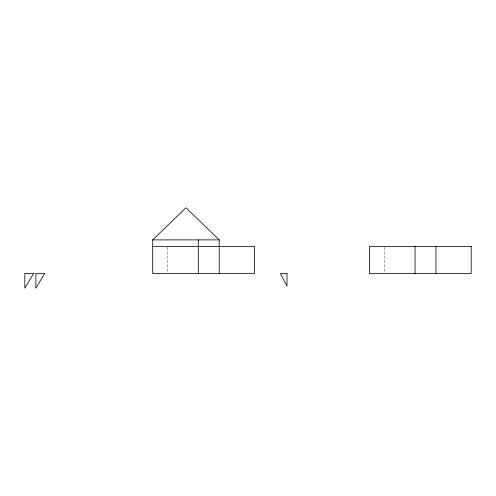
<?xml version="1.0" encoding="UTF-8"?>
<svg xmlns="http://www.w3.org/2000/svg" width="496" height="496" viewBox="0 0 496 496"><rect width="100%" height="100%" fill="white"/><g stroke="black" fill="none" stroke-linecap="round" stroke-linejoin="round"><path stroke-width="0.37" stroke-dasharray="2.48 1.86" d="M384.239 247.206L384.239 272.732M167.499 247.206L167.499 272.732"/><path stroke-width="0.74" d="M152.687 246.431L254.46 246.431L254.46 273.507L152.687 273.507L152.687 239.89L185.944 207.774L219.201 239.89L219.201 273.507M152.687 239.89L219.201 239.89M435.947 246.431L435.947 273.507M415.047 246.431L415.047 273.507M198.301 239.89L198.301 273.507M33.616 273.507L24.8 288.226L24.8 273.507L33.616 273.507M44.659 273.507L35.848 288.226L35.848 273.507L44.659 273.507M471.2 246.431L369.427 246.431L369.427 273.507L471.2 273.507L471.2 246.431M286.979 273.507L280.345 273.507L286.979 286.049L286.979 273.507"/></g></svg>
